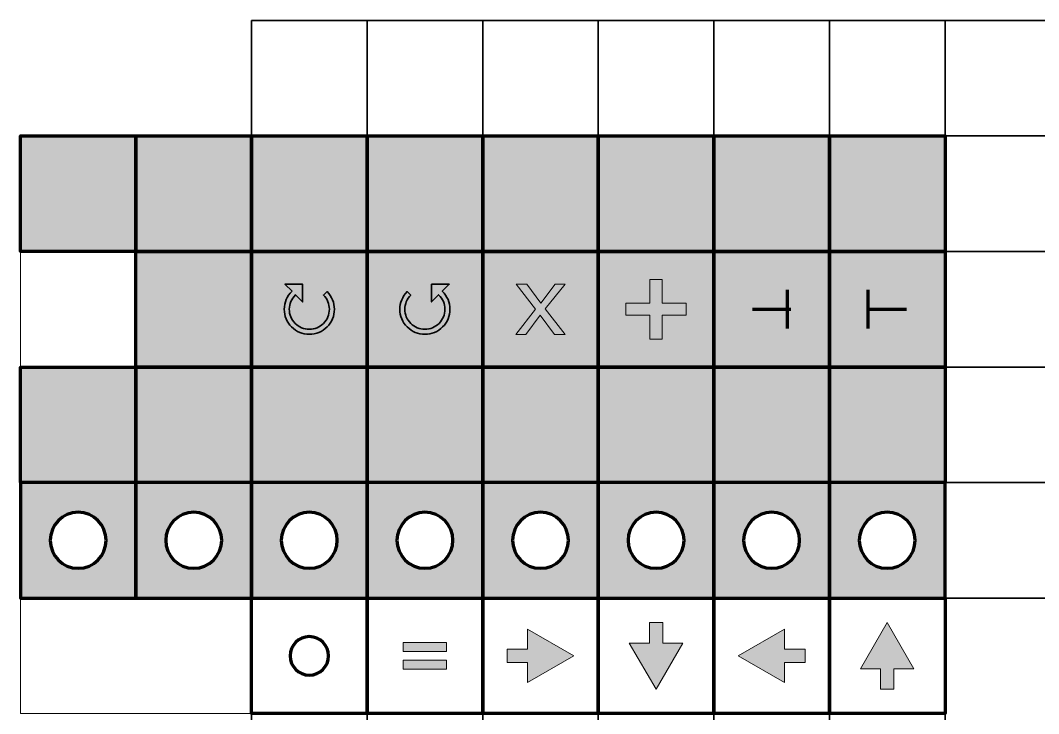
# Model space of a CAD drawing. Header units: inches. Extents: x 20 to 600, y -7952 to 8432.
# Drawn here: x 30 to 294.3, y 300 to 480 of the extents above; entities that cross this region are included whole.
import ezdxf

# ---------------------------------------------------------------- set-up
doc = ezdxf.new("R2010")
doc.units = ezdxf.units.IN
doc.header["$MEASUREMENT"] = 0
doc.layers.add('Layer 1', color=7, linetype='Continuous')
doc.layers.add('Layer 2', color=7, linetype='Continuous')

# ---------------------------------------------------------------- blocks, each defined once
blk = doc.blocks.new('block 2')
at = {"layer": 'Layer 2', "color": 7, "lineweight": 35, "true_color": 0xffffff}
for points in [[(90, 480), (570, 480), (570, 0), (90, 0), (90, 480)], [(120, 480), (120, 0)], [(150, 480), (150, 0)], [(180, 480), (180, 0)], [(210, 480), (210, 0)], [(240, 480), (240, 0)], [(270, 480), (270, 0)], [(90, 450), (570, 450)], [(90, 420), (570, 420)], [(90, 390), (570, 390)], [(90, 360), (570, 360)], [(90, 330), (570, 330)]]:
    blk.add_lwpolyline(points, dxfattribs=at)
blk = doc.blocks.new('block 6')
at = {"layer": 'Layer 2', "true_color": 0xffffff}
h = blk.add_hatch(color=7, dxfattribs=at)
h.dxf.hatch_style = 2
h.paths.add_polyline_path([(161.66, 308.06), (161.66, 313.27), (156.33, 313.27), (156.33, 316.73), (161.66, 316.73), (161.66, 321.94), (173.67, 315)])
at = {"layer": 'Layer 2', "lineweight": 0}
blk.add_lwpolyline([(161.66, 308.06), (161.66, 313.27), (156.33, 313.27), (156.33, 316.73), (161.66, 316.73), (161.66, 321.94), (173.67, 315), (161.66, 308.06)], dxfattribs=at)
blk = doc.blocks.new('block 5')
at = {"layer": 'Layer 2', "color": 9, "lineweight": 158, "true_color": 0xc9c9c9}
blk.add_lwpolyline([(180, 300), (150, 300), (150, 330), (180, 330), (180, 300)], dxfattribs=at)
at = {"layer": 'Layer 2'}
blk.add_blockref('block 6', (0, 0), dxfattribs=at)
blk = doc.blocks.new('block 8')
at = {"layer": 'Layer 2', "true_color": 0xffffff}
h = blk.add_hatch(color=7, dxfattribs=at)
h.dxf.hatch_style = 2
h.paths.add_polyline_path([(261.94, 311.66), (256.73, 311.66), (256.73, 306.33), (253.27, 306.33), (253.27, 311.66), (248.06, 311.66), (255, 323.67)])
at = {"layer": 'Layer 2', "lineweight": 0}
blk.add_lwpolyline([(261.94, 311.66), (256.73, 311.66), (256.73, 306.33), (253.27, 306.33), (253.27, 311.66), (248.06, 311.66), (255, 323.67), (261.94, 311.66)], dxfattribs=at)
blk = doc.blocks.new('block 7')
at = {"layer": 'Layer 2', "color": 9, "lineweight": 158, "true_color": 0xc9c9c9}
blk.add_lwpolyline([(270, 330), (270, 300), (240, 300), (240, 330), (270, 330)], dxfattribs=at)
at = {"layer": 'Layer 2'}
blk.add_blockref('block 8', (0, 0), dxfattribs=at)
blk = doc.blocks.new('block 10')
at = {"layer": 'Layer 2', "true_color": 0xffffff}
h = blk.add_hatch(color=7, dxfattribs=at)
h.dxf.hatch_style = 2
h.paths.add_polyline_path([(228.34, 321.94), (228.34, 316.74), (233.67, 316.74), (233.67, 313.27), (228.34, 313.27), (228.34, 308.07), (216.32, 315)])
at = {"layer": 'Layer 2', "lineweight": 0}
blk.add_lwpolyline([(228.34, 321.94), (228.34, 316.74), (233.67, 316.74), (233.67, 313.27), (228.34, 313.27), (228.34, 308.07), (216.32, 315), (228.34, 321.94)], dxfattribs=at)
blk = doc.blocks.new('block 9')
at = {"layer": 'Layer 2', "color": 9, "lineweight": 158, "true_color": 0xc9c9c9}
blk.add_lwpolyline([(210, 330), (240, 330), (240, 300), (210, 300), (210, 330)], dxfattribs=at)
at = {"layer": 'Layer 2'}
blk.add_blockref('block 10', (0, 0), dxfattribs=at)
blk = doc.blocks.new('block 12')
at = {"layer": 'Layer 2', "true_color": 0xffffff}
h = blk.add_hatch(color=7, dxfattribs=at)
h.dxf.hatch_style = 2
h.paths.add_polyline_path([(188.06, 318.34), (193.27, 318.34), (193.27, 323.67), (196.73, 323.67), (196.73, 318.34), (201.94, 318.34), (195, 306.33)])
at = {"layer": 'Layer 2', "lineweight": 0}
blk.add_lwpolyline([(188.06, 318.34), (193.27, 318.34), (193.27, 323.67), (196.73, 323.67), (196.73, 318.34), (201.94, 318.34), (195, 306.33), (188.06, 318.34)], dxfattribs=at)
blk = doc.blocks.new('block 11')
at = {"layer": 'Layer 2', "color": 9, "lineweight": 158, "true_color": 0xc9c9c9}
blk.add_lwpolyline([(180, 300), (180, 330), (210, 330), (210, 300), (180, 300)], dxfattribs=at)
at = {"layer": 'Layer 2'}
blk.add_blockref('block 12', (0, 0), dxfattribs=at)
blk = doc.blocks.new('block 46')
at = {"layer": 'Layer 2', "lineweight": 0}
blk.add_lwpolyline([(171.4, 398.46), (168.62, 398.46), (164.91, 403.48), (161.17, 398.46), (158.6, 398.46), (163.71, 404.98), (158.65, 411.54), (161.43, 411.54), (165.12, 406.6), (168.82, 411.54), (171.4, 411.54), (166.25, 405.1), (171.4, 398.46)], dxfattribs=at)
blk = doc.blocks.new('block 45')
at = {"layer": 'Layer 2', "true_color": 0xffffff}
h = blk.add_hatch(color=7, dxfattribs=at)
h.dxf.hatch_style = 2
h.paths.add_polyline_path([(180, 390), (150, 390), (150, 420), (180, 420)])
at = {"layer": 'Layer 2', "color": 7, "lineweight": 158, "true_color": 0xeeeeee}
blk.add_lwpolyline([(180, 390), (150, 390), (150, 420), (180, 420), (180, 390)], dxfattribs=at)
at = {"layer": 'Layer 2'}
blk.add_blockref('block 46', (0, 0), dxfattribs=at)
blk = doc.blocks.new('block 47')
at = {"layer": 'Layer 2', "true_color": 0xffffff}
h = blk.add_hatch(color=7, dxfattribs=at)
h.dxf.hatch_style = 2
h.paths.add_polyline_path([(240, 390), (210, 390), (210, 420), (240, 420)])
at = {"layer": 'Layer 2', "color": 7, "lineweight": 158, "true_color": 0xeeeeee}
blk.add_lwpolyline([(240, 390), (210, 390), (210, 420), (240, 420), (240, 390)], dxfattribs=at)
blk = doc.blocks.new('block 56')
at = {"layer": 'Layer 2', "true_color": 0xffffff}
h = blk.add_hatch(color=7, dxfattribs=at)
h.dxf.hatch_style = 2
h.paths.add_polyline_path([(140.62, 316.13), (129.38, 316.13), (129.38, 318.49), (140.62, 318.49)])
h.paths.add_polyline_path([(140.62, 311.51), (129.38, 311.51), (129.38, 313.87), (140.62, 313.87)])
at = {"layer": 'Layer 2', "lineweight": 0}
for points in [[(140.62, 316.13), (129.38, 316.13), (129.38, 318.49), (140.62, 318.49), (140.62, 316.13)], [(140.62, 311.51), (129.38, 311.51), (129.38, 313.87), (140.62, 313.87), (140.62, 311.51)]]:
    blk.add_lwpolyline(points, dxfattribs=at)
blk = doc.blocks.new('block 55')
at = {"layer": 'Layer 2', "color": 9, "lineweight": 158, "true_color": 0xc9c9c9}
blk.add_lwpolyline([(150, 300), (120, 300), (120, 330), (150, 330), (150, 300)], dxfattribs=at)
at = {"layer": 'Layer 2'}
blk.add_blockref('block 56', (0, 0), dxfattribs=at)
blk = doc.blocks.new('block 57')
at = {"layer": 'Layer 2', "true_color": 0xffffff}
h = blk.add_hatch(color=7, dxfattribs=at)
h.dxf.hatch_style = 2
h.paths.add_polyline_path([(270, 390), (240, 390), (240, 420), (270, 420)])
at = {"layer": 'Layer 2', "color": 7, "lineweight": 158, "true_color": 0xeeeeee}
blk.add_lwpolyline([(270, 390), (240, 390), (240, 420), (270, 420), (270, 390)], dxfattribs=at)
blk = doc.blocks.new('block 72')
at = {"layer": 'Layer 1', "lineweight": 0}
blk.add_lwpolyline([(202.85, 403.43), (196.61, 403.43), (196.61, 397.24), (193.39, 397.24), (193.39, 403.43), (187.15, 403.43), (187.15, 406.57), (193.39, 406.57), (193.39, 412.76), (196.61, 412.76), (196.61, 406.57), (202.85, 406.57), (202.85, 403.43)], dxfattribs=at)
blk = doc.blocks.new('block 71')
at = {"layer": 'Layer 1', "true_color": 0xffffff}
h = blk.add_hatch(color=7, dxfattribs=at)
h.dxf.hatch_style = 2
h.paths.add_polyline_path([(210, 390), (180, 390), (180, 420), (210, 420)])
at = {"layer": 'Layer 1', "color": 7, "lineweight": 158, "true_color": 0xeeeeee}
blk.add_lwpolyline([(210, 390), (180, 390), (180, 420), (210, 420), (210, 390)], dxfattribs=at)
at = {"layer": 'Layer 1'}
blk.add_blockref('block 72', (0, 0), dxfattribs=at)
blk = doc.blocks.new('block 74')
at = {"layer": 'Layer 1', "color": 18, "lineweight": 35, "true_color": 0x000000}
blk.add_open_spline([(141.5, 404.99), (141.5, 403.2), (140.87, 401.67), (139.6, 400.4), (138.33, 399.13), (136.79, 398.5), (135, 398.5), (133.2, 398.5), (131.67, 399.13), (130.4, 400.4), (129.13, 401.67), (128.5, 403.2), (128.5, 404.99), (128.5, 406.71), (129.13, 408.25), (130.39, 409.6), (130.39, 409.6), (131.32, 408.68), (131.32, 408.68), (130.3, 407.6), (129.8, 406.37), (129.8, 404.99), (129.8, 403.56), (130.3, 402.33), (131.32, 401.32), (132.33, 400.3), (133.56, 399.8), (135, 399.8), (136.43, 399.8), (137.65, 400.3), (138.67, 401.32), (139.69, 402.34), (140.2, 403.56), (140.2, 404.99), (140.2, 406.43), (139.66, 407.68), (138.57, 408.74), (138.57, 408.74), (136.73, 406.91), (136.73, 406.91), (136.73, 406.91), (136.73, 411.5), (136.73, 411.5), (136.73, 411.5), (141.34, 411.5), (141.34, 411.5), (141.34, 411.5), (139.49, 409.67), (139.49, 409.67), (140.83, 408.35), (141.5, 406.79), (141.5, 404.99)], degree=3, knots=[0, 0, 0, 0, 1, 1, 1, 2, 2, 2, 3, 3, 3, 4, 4, 4, 5, 5, 5, 6, 6, 6, 7, 7, 7, 8, 8, 8, 9, 9, 9, 10, 10, 10, 11, 11, 11, 12, 12, 12, 13, 13, 13, 14, 14, 14, 15, 15, 15, 16, 16, 16, 17, 17, 17, 17], dxfattribs=at)
blk = doc.blocks.new('block 73')
at = {"layer": 'Layer 1', "true_color": 0xffffff}
h = blk.add_hatch(color=7, dxfattribs=at)
h.dxf.hatch_style = 2
h.paths.add_polyline_path([(150, 390), (120, 390), (120, 420), (150, 420)])
at = {"layer": 'Layer 1', "color": 7, "lineweight": 158, "true_color": 0xeeeeee}
blk.add_lwpolyline([(150, 390), (120, 390), (120, 420), (150, 420), (150, 390)], dxfattribs=at)
at = {"layer": 'Layer 1'}
blk.add_blockref('block 74', (0, 0), dxfattribs=at)
blk = doc.blocks.new('block 76')
at = {"layer": 'Layer 1', "true_color": 0xffffff}
h = blk.add_hatch(color=7, dxfattribs=at)
h.dxf.hatch_style = 2
h.paths.add_polyline_path([(120, 390), (90, 390), (90, 420), (120, 420)])
at = {"layer": 'Layer 1', "color": 7, "lineweight": 158, "true_color": 0xeeeeee}
blk.add_lwpolyline([(120, 390), (90, 390), (90, 420), (120, 420), (120, 390)], dxfattribs=at)
blk = doc.blocks.new('block 77')
at = {"layer": 'Layer 1', "color": 18, "lineweight": 35, "true_color": 0x000000}
blk.add_open_spline([(100.51, 409.67), (100.51, 409.67), (98.66, 411.5), (98.66, 411.5), (98.66, 411.5), (103.27, 411.5), (103.27, 411.5), (103.27, 411.5), (103.27, 406.91), (103.27, 406.91), (103.27, 406.91), (101.43, 408.74), (101.43, 408.74), (100.34, 407.68), (99.8, 406.43), (99.8, 404.99), (99.8, 403.56), (100.31, 402.34), (101.33, 401.32), (102.35, 400.3), (103.57, 399.8), (105, 399.8), (106.44, 399.8), (107.67, 400.3), (108.68, 401.32), (109.7, 402.33), (110.2, 403.56), (110.2, 404.99), (110.2, 406.37), (109.7, 407.6), (108.68, 408.68), (108.68, 408.68), (109.61, 409.6), (109.61, 409.6), (110.87, 408.25), (111.5, 406.71), (111.5, 404.99), (111.5, 403.2), (110.87, 401.67), (109.6, 400.4), (108.33, 399.13), (106.8, 398.5), (105, 398.5), (103.21, 398.5), (101.67, 399.13), (100.4, 400.4), (99.13, 401.67), (98.5, 403.2), (98.5, 404.99), (98.5, 406.79), (99.17, 408.35), (100.51, 409.67)], degree=3, knots=[0, 0, 0, 0, 1, 1, 1, 2, 2, 2, 3, 3, 3, 4, 4, 4, 5, 5, 5, 6, 6, 6, 7, 7, 7, 8, 8, 8, 9, 9, 9, 10, 10, 10, 11, 11, 11, 12, 12, 12, 13, 13, 13, 14, 14, 14, 15, 15, 15, 16, 16, 16, 17, 17, 17, 17], dxfattribs=at)
blk = doc.blocks.new('block 75')
at = {"layer": 'Layer 1'}
for name in ['block 76', 'block 77']:
    blk.add_blockref(name, (0, 0), dxfattribs=at)
blk = doc.blocks.new('block 78')
at = {"layer": 'Layer 1', "color": 9, "lineweight": 158, "true_color": 0xc9c9c9}
blk.add_lwpolyline([(120, 300), (90, 300), (90, 330), (120, 330), (120, 300)], dxfattribs=at)
at = {"layer": 'Layer 1', "color": 7, "lineweight": 140, "true_color": 0xffffff}
blk.add_open_spline([(110, 315), (110, 312.24), (107.76, 310), (105, 310), (102.24, 310), (100, 312.24), (100, 315), (100, 317.76), (102.24, 320), (105, 320), (107.76, 320), (110, 317.76), (110, 315)], degree=3, knots=[0, 0, 0, 0, 1, 1, 1, 2, 2, 2, 3, 3, 3, 4, 4, 4, 4], dxfattribs=at)

msp = doc.modelspace()

# ---------------------------------------------------------------- hatches: boundary and pattern name
at = {"layer": 'Layer 2', "true_color": 0xcc0000}
h = msp.add_hatch(color=12, dxfattribs=at)
h.dxf.hatch_style = 2
h.paths.add_polyline_path([(60, 420), (30, 420), (30, 450), (60, 450)])
at = {"layer": 'Layer 2', "true_color": 0xcc00ff}
h = msp.add_hatch(color=200, dxfattribs=at)
h.dxf.hatch_style = 2
h.paths.add_polyline_path([(90, 420), (60, 420), (60, 450), (90, 450)])
at = {"layer": 'Layer 2', "true_color": 0x204dd2}
h = msp.add_hatch(color=152, dxfattribs=at)
h.dxf.hatch_style = 2
h.paths.add_polyline_path([(120, 420), (90, 420), (90, 450), (120, 450)])
at = {"layer": 'Layer 2', "true_color": 0x4dd820}
h = msp.add_hatch(color=72, dxfattribs=at)
h.dxf.hatch_style = 2
h.paths.add_polyline_path([(150, 420), (120, 420), (120, 450), (150, 450)])
at = {"layer": 'Layer 2', "true_color": 0xffff4d}
h = msp.add_hatch(color=51, dxfattribs=at)
h.dxf.hatch_style = 2
h.paths.add_polyline_path([(180, 420), (150, 420), (150, 450), (180, 450)])
at = {"layer": 'Layer 2', "true_color": 0x33ccff}
h = msp.add_hatch(color=140, dxfattribs=at)
h.dxf.hatch_style = 2
h.paths.add_polyline_path([(210, 420), (180, 420), (180, 450), (210, 450)])
at = {"layer": 'Layer 2', "true_color": 0xff9933}
h = msp.add_hatch(color=30, dxfattribs=at)
h.dxf.hatch_style = 2
h.paths.add_polyline_path([(240, 420), (210, 420), (210, 450), (240, 450)])
at = {"layer": 'Layer 2', "true_color": 0x787f7a}
h = msp.add_hatch(color=8, dxfattribs=at)
h.dxf.hatch_style = 2
h.paths.add_polyline_path([(270, 420), (240, 420), (240, 450), (270, 450)])
at = {"layer": 'Layer 2', "true_color": 0x0016bf}
h = msp.add_hatch(color=172, dxfattribs=at)
h.dxf.hatch_style = 2
h.paths.add_polyline_path([(90, 390), (60, 390), (60, 420), (90, 420)])
at = {"layer": 'Layer 2', "true_color": 0xcc0000}
h = msp.add_hatch(color=12, dxfattribs=at)
h.dxf.hatch_style = 2
h.paths.add_polyline_path([(60, 360), (30, 360), (30, 390), (60, 390)])
at = {"layer": 'Layer 2', "true_color": 0xcc00ff}
h = msp.add_hatch(color=200, dxfattribs=at)
h.dxf.hatch_style = 2
h.paths.add_polyline_path([(90, 360), (60, 360), (60, 390), (90, 390)])
at = {"layer": 'Layer 2', "true_color": 0x204dd2}
h = msp.add_hatch(color=152, dxfattribs=at)
h.dxf.hatch_style = 2
h.paths.add_polyline_path([(120, 360), (90, 360), (90, 390), (120, 390)])
at = {"layer": 'Layer 2', "true_color": 0x4dd820}
h = msp.add_hatch(color=72, dxfattribs=at)
h.dxf.hatch_style = 2
h.paths.add_polyline_path([(150, 360), (120, 360), (120, 390), (150, 390)])
at = {"layer": 'Layer 2', "true_color": 0xffff4d}
h = msp.add_hatch(color=51, dxfattribs=at)
h.dxf.hatch_style = 2
h.paths.add_polyline_path([(180, 360), (150, 360), (150, 390), (180, 390)])
at = {"layer": 'Layer 2', "true_color": 0x33ccff}
h = msp.add_hatch(color=140, dxfattribs=at)
h.dxf.hatch_style = 2
h.paths.add_polyline_path([(210, 360), (180, 360), (180, 390), (210, 390)])
at = {"layer": 'Layer 2', "true_color": 0xff9933}
h = msp.add_hatch(color=30, dxfattribs=at)
h.dxf.hatch_style = 2
h.paths.add_polyline_path([(240, 360), (210, 360), (210, 390), (240, 390)])
at = {"layer": 'Layer 2', "true_color": 0x787f7a}
h = msp.add_hatch(color=8, dxfattribs=at)
h.dxf.hatch_style = 2
h.paths.add_polyline_path([(270, 360), (240, 360), (240, 390), (270, 390)])
at = {"layer": 'Layer 2', "true_color": 0xcc0000}
h = msp.add_hatch(color=12, dxfattribs=at)
h.dxf.hatch_style = 2
h.paths.add_polyline_path([(30, 360), (30, 330), (60, 330), (60, 360)])
edge = h.paths.add_edge_path()
edge.add_spline(control_points=[(45, 337.73), (40.99, 337.73), (37.73, 340.99), (37.73, 345), (37.73, 349.01), (40.99, 352.27), (45, 352.27), (49.01, 352.27), (52.27, 349.01), (52.27, 345), (52.27, 340.99), (49.01, 337.73), (45, 337.73)], knot_values=[0, 0, 0, 0, 1, 1, 1, 2, 2, 2, 3, 3, 3, 4, 4, 4, 4], degree=3, periodic=1)
at = {"layer": 'Layer 2', "true_color": 0xcc00ff}
h = msp.add_hatch(color=200, dxfattribs=at)
h.dxf.hatch_style = 2
h.paths.add_polyline_path([(60, 360), (60, 330), (90, 330), (90, 360)])
edge = h.paths.add_edge_path()
edge.add_spline(control_points=[(75, 337.73), (70.99, 337.73), (67.73, 340.99), (67.73, 345), (67.73, 349.01), (70.99, 352.27), (75, 352.27), (79.01, 352.27), (82.27, 349.01), (82.27, 345), (82.27, 340.99), (79.01, 337.73), (75, 337.73)], knot_values=[0, 0, 0, 0, 1, 1, 1, 2, 2, 2, 3, 3, 3, 4, 4, 4, 4], degree=3, periodic=1)
at = {"layer": 'Layer 2', "true_color": 0x204dd2}
h = msp.add_hatch(color=152, dxfattribs=at)
h.dxf.hatch_style = 2
h.paths.add_polyline_path([(90, 360), (90, 330), (120, 330), (120, 360)])
edge = h.paths.add_edge_path()
edge.add_spline(control_points=[(105, 337.73), (100.99, 337.73), (97.73, 340.99), (97.73, 345), (97.73, 349.01), (100.99, 352.27), (105, 352.27), (109.01, 352.27), (112.27, 349.01), (112.27, 345), (112.27, 340.99), (109.01, 337.73), (105, 337.73)], knot_values=[0, 0, 0, 0, 1, 1, 1, 2, 2, 2, 3, 3, 3, 4, 4, 4, 4], degree=3, periodic=1)
at = {"layer": 'Layer 2', "true_color": 0x4dd820}
h = msp.add_hatch(color=72, dxfattribs=at)
h.dxf.hatch_style = 2
h.paths.add_polyline_path([(120, 360), (120, 330), (150, 330), (150, 360)])
edge = h.paths.add_edge_path()
edge.add_spline(control_points=[(135, 337.73), (130.99, 337.73), (127.73, 340.99), (127.73, 345), (127.73, 349.01), (130.99, 352.27), (135, 352.27), (139.01, 352.27), (142.27, 349.01), (142.27, 345), (142.27, 340.99), (139.01, 337.73), (135, 337.73)], knot_values=[0, 0, 0, 0, 1, 1, 1, 2, 2, 2, 3, 3, 3, 4, 4, 4, 4], degree=3, periodic=1)
at = {"layer": 'Layer 2', "true_color": 0xffff4d}
h = msp.add_hatch(color=51, dxfattribs=at)
h.dxf.hatch_style = 2
h.paths.add_polyline_path([(150, 360), (150, 330), (180, 330), (180, 360)])
edge = h.paths.add_edge_path()
edge.add_spline(control_points=[(165, 337.73), (160.99, 337.73), (157.73, 340.99), (157.73, 345), (157.73, 349.01), (160.99, 352.27), (165, 352.27), (169.01, 352.27), (172.27, 349.01), (172.27, 345), (172.27, 340.99), (169.01, 337.73), (165, 337.73)], knot_values=[0, 0, 0, 0, 1, 1, 1, 2, 2, 2, 3, 3, 3, 4, 4, 4, 4], degree=3, periodic=1)
at = {"layer": 'Layer 2', "true_color": 0x33ccff}
h = msp.add_hatch(color=140, dxfattribs=at)
h.dxf.hatch_style = 2
h.paths.add_polyline_path([(180, 360), (180, 330), (210, 330), (210, 360)])
edge = h.paths.add_edge_path()
edge.add_spline(control_points=[(195, 337.73), (190.99, 337.73), (187.73, 340.99), (187.73, 345), (187.73, 349.01), (190.99, 352.27), (195, 352.27), (199.01, 352.27), (202.27, 349.01), (202.27, 345), (202.27, 340.99), (199.01, 337.73), (195, 337.73)], knot_values=[0, 0, 0, 0, 1, 1, 1, 2, 2, 2, 3, 3, 3, 4, 4, 4, 4], degree=3, periodic=1)
at = {"layer": 'Layer 2', "true_color": 0xff9933}
h = msp.add_hatch(color=30, dxfattribs=at)
h.dxf.hatch_style = 2
h.paths.add_polyline_path([(210, 360), (210, 330), (240, 330), (240, 360)])
edge = h.paths.add_edge_path()
edge.add_spline(control_points=[(225, 337.73), (220.99, 337.73), (217.73, 340.99), (217.73, 345), (217.73, 349.01), (220.99, 352.27), (225, 352.27), (229.01, 352.27), (232.27, 349.01), (232.27, 345), (232.27, 340.99), (229.01, 337.73), (225, 337.73)], knot_values=[0, 0, 0, 0, 1, 1, 1, 2, 2, 2, 3, 3, 3, 4, 4, 4, 4], degree=3, periodic=1)
at = {"layer": 'Layer 2', "true_color": 0x787f7a}
h = msp.add_hatch(color=8, dxfattribs=at)
h.dxf.hatch_style = 2
h.paths.add_polyline_path([(240, 360), (240, 330), (270, 330), (270, 360)])
edge = h.paths.add_edge_path()
edge.add_spline(control_points=[(255, 337.73), (250.99, 337.73), (247.73, 340.99), (247.73, 345), (247.73, 349.01), (250.99, 352.27), (255, 352.27), (259.01, 352.27), (262.27, 349.01), (262.27, 345), (262.27, 340.99), (259.01, 337.73), (255, 337.73)], knot_values=[0, 0, 0, 0, 1, 1, 1, 2, 2, 2, 3, 3, 3, 4, 4, 4, 4], degree=3, periodic=1)

# ---------------------------------------------------------------- linework, layer by layer
at = {"layer": 'Layer 2', "color": 16, "lineweight": 158, "true_color": 0x730000}
for points in [[(60, 420), (30, 420), (30, 450), (60, 450), (60, 420)], [(30, 360), (30, 330), (60, 330), (60, 360), (30, 360)]]:
    msp.add_lwpolyline(points, dxfattribs=at)
at = {"layer": 'Layer 2', "lineweight": 0}
for points in [[(30, 420), (30, 450), (270, 450), (270, 420), (30, 420)], [(30, 330), (30, 420), (270, 420), (270, 330), (30, 330)], [(30, 300), (30, 330), (270, 330), (270, 300), (30, 300)]]:
    msp.add_lwpolyline(points, dxfattribs=at)
at = {"layer": 'Layer 2', "color": 206, "lineweight": 158, "true_color": 0x660066}
for points in [[(90, 420), (60, 420), (60, 450), (90, 450), (90, 420)], [(60, 360), (60, 330), (90, 330), (90, 360), (60, 360)]]:
    msp.add_lwpolyline(points, dxfattribs=at)
at = {"layer": 'Layer 2', "color": 174, "lineweight": 158, "true_color": 0x000099}
for points in [[(120, 420), (90, 420), (90, 450), (120, 450), (120, 420)], [(90, 360), (90, 330), (120, 330), (120, 360), (90, 360)]]:
    msp.add_lwpolyline(points, dxfattribs=at)
at = {"layer": 'Layer 2', "color": 87, "lineweight": 158, "true_color": 0x4d7920}
for points in [[(150, 420), (120, 420), (120, 450), (150, 450), (150, 420)], [(120, 360), (120, 330), (150, 330), (150, 360), (120, 360)]]:
    msp.add_lwpolyline(points, dxfattribs=at)
at = {"layer": 'Layer 2', "color": 42, "lineweight": 158, "true_color": 0xb69200}
for points in [[(180, 420), (150, 420), (150, 450), (180, 450), (180, 420)], [(150, 360), (150, 330), (180, 330), (180, 360), (150, 360)]]:
    msp.add_lwpolyline(points, dxfattribs=at)
at = {"layer": 'Layer 2', "color": 142, "lineweight": 158, "true_color": 0x0099cc}
for points in [[(210, 420), (180, 420), (180, 450), (210, 450), (210, 420)], [(180, 360), (180, 330), (210, 330), (210, 360), (180, 360)]]:
    msp.add_lwpolyline(points, dxfattribs=at)
at = {"layer": 'Layer 2', "color": 32, "lineweight": 158, "true_color": 0xcc6600}
for points in [[(240, 420), (210, 420), (210, 450), (240, 450), (240, 420)], [(210, 360), (210, 330), (240, 330), (240, 360), (210, 360)]]:
    msp.add_lwpolyline(points, dxfattribs=at)
at = {"layer": 'Layer 2', "color": 251, "lineweight": 158, "true_color": 0x525252}
for points in [[(270, 420), (240, 420), (240, 450), (270, 450), (270, 420)], [(240, 360), (240, 330), (270, 330), (270, 360), (240, 360)]]:
    msp.add_lwpolyline(points, dxfattribs=at)
at = {"layer": 'Layer 2', "color": 132, "lineweight": 158, "true_color": 0x00b3df}
msp.add_lwpolyline([(90, 390), (60, 390), (60, 420), (90, 420), (90, 390)], dxfattribs=at)
at = {"layer": 'Layer 2', "color": 7, "lineweight": 70, "true_color": 0xf2f2f2}
for points in [[(229, 410), (229, 400)], [(250, 410), (250, 400)], [(220, 405), (230, 405)], [(250, 405), (260, 405)]]:
    msp.add_lwpolyline(points, dxfattribs=at)
at = {"layer": 'Layer 2', "color": 18, "lineweight": 158, "true_color": 0x000000}
for points in [[(60, 360), (30, 360), (30, 390), (60, 390), (60, 360)], [(90, 360), (60, 360), (60, 390), (90, 390), (90, 360)], [(120, 360), (90, 360), (90, 390), (120, 390), (120, 360)], [(150, 360), (120, 360), (120, 390), (150, 390), (150, 360)], [(180, 360), (150, 360), (150, 390), (180, 390), (180, 360)], [(210, 360), (180, 360), (180, 390), (210, 390), (210, 360)], [(240, 360), (210, 360), (210, 390), (240, 390), (240, 360)], [(270, 360), (240, 360), (240, 390), (270, 390), (270, 360)]]:
    msp.add_lwpolyline(points, dxfattribs=at)
at = {"layer": 'Layer 2', "color": 16, "lineweight": 158, "true_color": 0x730000}
msp.add_open_spline([(45, 337.73), (40.99, 337.73), (37.73, 340.99), (37.73, 345), (37.73, 349.01), (40.99, 352.27), (45, 352.27), (49.01, 352.27), (52.27, 349.01), (52.27, 345), (52.27, 340.99), (49.01, 337.73), (45, 337.73)], degree=3, knots=[0, 0, 0, 0, 1, 1, 1, 2, 2, 2, 3, 3, 3, 4, 4, 4, 4], dxfattribs=at)
at = {"layer": 'Layer 2', "color": 206, "lineweight": 158, "true_color": 0x660066}
msp.add_open_spline([(75, 337.73), (70.99, 337.73), (67.73, 340.99), (67.73, 345), (67.73, 349.01), (70.99, 352.27), (75, 352.27), (79.01, 352.27), (82.27, 349.01), (82.27, 345), (82.27, 340.99), (79.01, 337.73), (75, 337.73)], degree=3, knots=[0, 0, 0, 0, 1, 1, 1, 2, 2, 2, 3, 3, 3, 4, 4, 4, 4], dxfattribs=at)
at = {"layer": 'Layer 2', "color": 174, "lineweight": 158, "true_color": 0x000099}
msp.add_open_spline([(105, 337.73), (100.99, 337.73), (97.73, 340.99), (97.73, 345), (97.73, 349.01), (100.99, 352.27), (105, 352.27), (109.01, 352.27), (112.27, 349.01), (112.27, 345), (112.27, 340.99), (109.01, 337.73), (105, 337.73)], degree=3, knots=[0, 0, 0, 0, 1, 1, 1, 2, 2, 2, 3, 3, 3, 4, 4, 4, 4], dxfattribs=at)
at = {"layer": 'Layer 2', "color": 87, "lineweight": 158, "true_color": 0x4d7920}
msp.add_open_spline([(135, 337.73), (130.99, 337.73), (127.73, 340.99), (127.73, 345), (127.73, 349.01), (130.99, 352.27), (135, 352.27), (139.01, 352.27), (142.27, 349.01), (142.27, 345), (142.27, 340.99), (139.01, 337.73), (135, 337.73)], degree=3, knots=[0, 0, 0, 0, 1, 1, 1, 2, 2, 2, 3, 3, 3, 4, 4, 4, 4], dxfattribs=at)
at = {"layer": 'Layer 2', "color": 42, "lineweight": 158, "true_color": 0xb69200}
msp.add_open_spline([(165, 337.73), (160.99, 337.73), (157.73, 340.99), (157.73, 345), (157.73, 349.01), (160.99, 352.27), (165, 352.27), (169.01, 352.27), (172.27, 349.01), (172.27, 345), (172.27, 340.99), (169.01, 337.73), (165, 337.73)], degree=3, knots=[0, 0, 0, 0, 1, 1, 1, 2, 2, 2, 3, 3, 3, 4, 4, 4, 4], dxfattribs=at)
at = {"layer": 'Layer 2', "color": 142, "lineweight": 158, "true_color": 0x0099cc}
msp.add_open_spline([(195, 337.73), (190.99, 337.73), (187.73, 340.99), (187.73, 345), (187.73, 349.01), (190.99, 352.27), (195, 352.27), (199.01, 352.27), (202.27, 349.01), (202.27, 345), (202.27, 340.99), (199.01, 337.73), (195, 337.73)], degree=3, knots=[0, 0, 0, 0, 1, 1, 1, 2, 2, 2, 3, 3, 3, 4, 4, 4, 4], dxfattribs=at)
at = {"layer": 'Layer 2', "color": 32, "lineweight": 158, "true_color": 0xcc6600}
msp.add_open_spline([(225, 337.73), (220.99, 337.73), (217.73, 340.99), (217.73, 345), (217.73, 349.01), (220.99, 352.27), (225, 352.27), (229.01, 352.27), (232.27, 349.01), (232.27, 345), (232.27, 340.99), (229.01, 337.73), (225, 337.73)], degree=3, knots=[0, 0, 0, 0, 1, 1, 1, 2, 2, 2, 3, 3, 3, 4, 4, 4, 4], dxfattribs=at)
at = {"layer": 'Layer 2', "color": 251, "lineweight": 158, "true_color": 0x525252}
msp.add_open_spline([(255, 337.73), (250.99, 337.73), (247.73, 340.99), (247.73, 345), (247.73, 349.01), (250.99, 352.27), (255, 352.27), (259.01, 352.27), (262.27, 349.01), (262.27, 345), (262.27, 340.99), (259.01, 337.73), (255, 337.73)], degree=3, knots=[0, 0, 0, 0, 1, 1, 1, 2, 2, 2, 3, 3, 3, 4, 4, 4, 4], dxfattribs=at)

# ---------------------------------------------------------------- block references
at = {"layer": 'Layer 1'}
for name in ['block 75', 'block 73', 'block 71', 'block 78']:
    msp.add_blockref(name, (0, 0), dxfattribs=at)
at = {"layer": 'Layer 2'}
for name in ['block 2', 'block 45', 'block 47', 'block 57', 'block 55', 'block 5', 'block 11', 'block 9', 'block 7']:
    msp.add_blockref(name, (0, 0), dxfattribs=at)

doc.saveas('drawing.dxf')
